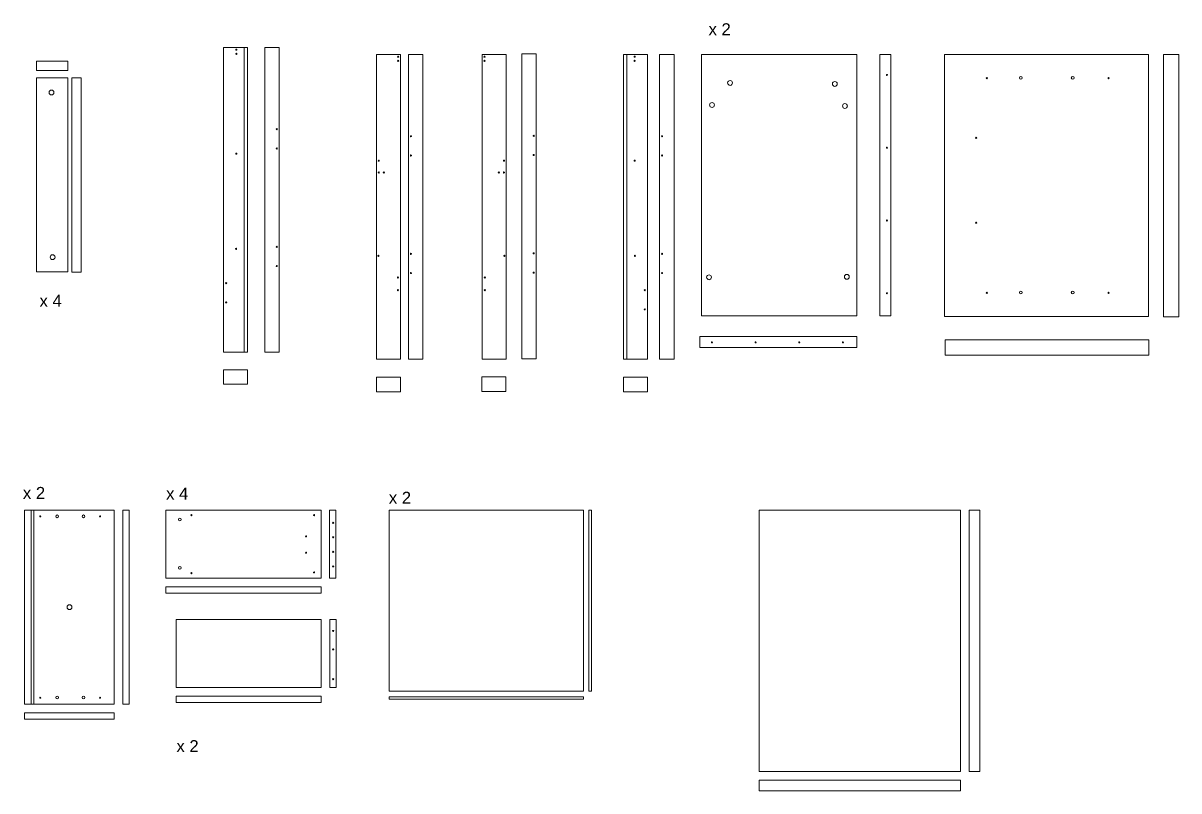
# Model space of a CAD drawing. Header units: centimetres. Extents: x -24360 to -13595, y -748 to 3696.
# Drawn here: x -24360 to -21978, y -658 to 925 of the extents above; entities that cross this region are included whole.
import ezdxf

# ---------------------------------------------------------------- set-up
doc = ezdxf.new("R2010")
doc.units = ezdxf.units.CM
doc.layers.get('0').update_dxf_attribs({"lineweight": 13})
doc.layers.add('A-FURN', color=7, linetype='Continuous', lineweight=18)

# ---------------------------------------------------------------- blocks, each defined once
blk = doc.blocks.new('*U6')
blk.add_circle((0, 0), 1.17)
blk = doc.blocks.new('*U7')
at = {"layer": 'A-FURN', "color": 0, "linetype": 'ByBlock', "lineweight": -2, "transparency": 16777216}
for p in [(0, 0), (90, 0), (180, 0), (270, 0)]:
    blk.add_blockref('*U6', p, dxfattribs=at)
blk = doc.blocks.new('*U8')
blk.add_circle((0, 0), 1.17)
blk = doc.blocks.new('*U9')
at = {"layer": 'A-FURN', "color": 0, "linetype": 'ByBlock', "lineweight": -2, "transparency": 16777216}
for p in [(0, 0), (150, 0), (300, 0), (450, 0)]:
    blk.add_blockref('*U8', p, dxfattribs=at)
blk = doc.blocks.new('*U10')
blk.add_circle((0, 0), 1.17)
blk = doc.blocks.new('*U11')
at = {"layer": 'A-FURN', "color": 0, "linetype": 'ByBlock', "lineweight": -2, "transparency": 16777216}
for p in [(0, 90), (0, 60), (0, 30), (0, 0)]:
    blk.add_blockref('*U10', p, dxfattribs=at)

msp = doc.modelspace()

# ---------------------------------------------------------------- linework, layer by layer
at = {"layer": 'A-FURN'}
for p, q in [((-23947.7, 336.34), (-23947.7, 875.19)), ((-23897.7, 875.19), (-23947.7, 875.19)), ((-23897.7, 875.19), (-23905.09, 875.19)), ((-23905.09, 875.19), (-23905.09, 246.74)), ((-23897.7, 246.74), (-23897.7, 875.19)), ((-23862.34, 246.74), (-23862.34, 875.19)), ((-23832.34, 875.19), (-23862.34, 875.19)), ((-23832.34, 246.74), (-23832.34, 875.19)), ((-23632.28, 321.84), (-23632.28, 860.68)), ((-23582.28, 860.68), (-23632.28, 860.68)), ((-23582.28, 232.23), (-23582.28, 860.68)), ((-23566.27, 232.23), (-23566.27, 860.68)), ((-23566.27, 860.68), (-23536.27, 860.68)), ((-23536.27, 232.23), (-23536.27, 860.68)), ((-23414.4, 232.23), (-23414.4, 860.68)), ((-23414.4, 860.68), (-23364.4, 860.68)), ((-23364.4, 321.84), (-23364.4, 860.68)), ((-23332.68, 233.14), (-23332.68, 861.59)), ((-23302.68, 861.59), (-23332.68, 861.59)), ((-23302.68, 233.14), (-23302.68, 861.59)), ((-23123.13, 232.23), (-23123.13, 860.68)), ((-23123.13, 860.68), (-23073.13, 860.68)), ((-23123.13, 860.68), (-23115.73, 860.68)), ((-23115.73, 860.68), (-23115.73, 232.23)), ((-23073.13, 321.84), (-23073.13, 860.68)), ((-23048.67, 232.23), (-23048.67, 860.68)), ((-23048.67, 860.68), (-23018.67, 860.68)), ((-23018.67, 232.23), (-23018.67, 860.68)), ((-22962.22, 860.68), (-22642.22, 860.68)), ((-22962.22, 321.84), (-22962.22, 860.68)), ((-22642.22, 321.84), (-22642.22, 860.68)), ((-22594.27, 321.84), (-22594.27, 860.49)), ((-22594.27, 860.49), (-22572.04, 860.49)), ((-22572.04, 321.84), (-22572.04, 860.49)), ((-22041.01, 860.68), (-22461.01, 860.68)), ((-22461.01, 320.68), (-22461.01, 860.68)), ((-22041.01, 320.68), (-22041.01, 860.68)), ((-21978.12, 860.31), (-22009.68, 860.31)), ((-22009.68, 860.31), (-22009.68, 319.99)), ((-21978.12, 319.99), (-21978.12, 860.31)), ((-24268.55, 847.04), (-24332.77, 847.04)), ((-24332.77, 827.86), (-24332.77, 847.04)), ((-24268.55, 827.86), (-24268.55, 847.04)), ((-24268.55, 827.86), (-24332.77, 827.86)), ((-24332.77, 412.15), (-24332.77, 812.15)), ((-24268.55, 812.15), (-24332.77, 812.15)), ((-24268.55, 412.15), (-24268.55, 812.15)), ((-24259.77, 412.11), (-24259.77, 812.15)), ((-24259.77, 812.15), (-24240.59, 812.15)), ((-24240.59, 412.11), (-24240.59, 812.15)), ((-24268.55, 412.15), (-24332.77, 412.15)), ((-24259.77, 412.11), (-24240.59, 412.11)), ((-23947.7, 246.74), (-23947.7, 336.34)), ((-23632.28, 232.23), (-23632.28, 321.84)), ((-23364.4, 232.23), (-23364.4, 321.84)), ((-23073.13, 232.23), (-23073.13, 321.84)), ((-22962.22, 321.84), (-22642.22, 321.84)), ((-22572.04, 321.84), (-22594.27, 321.84)), ((-22041.01, 320.68), (-22461.01, 320.68)), ((-21978.12, 319.99), (-22009.68, 319.99)), ((-22965.21, 256.67), (-22965.21, 278.9)), ((-22965.21, 278.9), (-22642.22, 278.9)), ((-22642.22, 278.9), (-22642.22, 256.67)), ((-22040.24, 272.32), (-22460.06, 272.32)), ((-22460.06, 272.32), (-22460.06, 240.77)), ((-22040.24, 240.77), (-22040.24, 272.32)), ((-23897.7, 246.74), (-23947.7, 246.74)), ((-23832.34, 246.74), (-23862.34, 246.74)), ((-22965.21, 256.67), (-22642.22, 256.67)), ((-22040.24, 240.77), (-22460.06, 240.77)), ((-23582.28, 232.23), (-23632.28, 232.23)), ((-23566.27, 232.23), (-23536.27, 232.23)), ((-23414.4, 232.23), (-23364.4, 232.23)), ((-23302.68, 233.14), (-23332.68, 233.14)), ((-23123.13, 232.23), (-23073.13, 232.23)), ((-23048.67, 232.23), (-23018.67, 232.23)), ((-23947.7, 210.77), (-23897.7, 210.77)), ((-23947.7, 180.77), (-23947.7, 210.77)), ((-23897.7, 180.77), (-23897.7, 210.77)), ((-23582.28, 195.11), (-23632.28, 195.11)), ((-23632.28, 165.11), (-23632.28, 195.11)), ((-23582.28, 165.11), (-23582.28, 195.11)), ((-23415.08, 196.01), (-23365.08, 196.01)), ((-23415.08, 166.01), (-23415.08, 196.01)), ((-23365.08, 166.01), (-23365.08, 196.01)), ((-23073.13, 195.11), (-23123.13, 195.11)), ((-23123.13, 165.11), (-23123.13, 195.11)), ((-23073.13, 165.11), (-23073.13, 195.11)), ((-23947.7, 180.77), (-23897.7, 180.77)), ((-23582.28, 165.11), (-23632.28, 165.11)), ((-23415.08, 166.01), (-23365.08, 166.01)), ((-23073.13, 165.11), (-23123.13, 165.11)), ((-24357.28, -478.81), (-24357.28, -78.81)), ((-24357.28, -78.81), (-24172.42, -78.81)), ((-24343.92, -478.81), (-24343.92, -78.81)), ((-24338.53, -478.81), (-24338.53, -78.81)), ((-24172.42, -78.81), (-24172.42, -478.81)), ((-24154.7, -78.81), (-24154.7, -478.81)), ((-24154.7, -78.81), (-24141.6, -78.81)), ((-24141.6, -78.81), (-24141.6, -478.81)), ((-23746.31, -78.81), (-24066.31, -78.81)), ((-24066.31, -78.81), (-24066.31, -219.07)), ((-23746.31, -78.81), (-23746.31, -219.07)), ((-23728.59, -78.81), (-23728.59, -219.07)), ((-23728.59, -78.81), (-23715.49, -78.81)), ((-23715.49, -78.81), (-23715.49, -219.07)), ((-23605.58, -79.09), (-23205.58, -79.09)), ((-23605.58, -79.09), (-23605.58, -451.83)), ((-23205.58, -79.09), (-23205.58, -451.83)), ((-23194.01, -451.71), (-23194.01, -79.08)), ((-23194.01, -79.08), (-23188.62, -79.08)), ((-23188.62, -79.08), (-23188.62, -451.71)), ((-22842.97, -617.66), (-22842.97, -78.81)), ((-22842.97, -78.81), (-22428.19, -78.81)), ((-22428.19, -617.66), (-22428.19, -78.81)), ((-22410.47, -617.66), (-22410.47, -78.81)), ((-22410.47, -78.81), (-22388.24, -78.81)), ((-22388.24, -617.66), (-22388.24, -78.81)), ((-24066.31, -219.07), (-23746.31, -219.07)), ((-24066.31, -236.79), (-23746.31, -236.79)), ((-24066.31, -236.79), (-24066.31, -249.88)), ((-23746.31, -236.79), (-23746.31, -249.88)), ((-23728.59, -219.07), (-23715.49, -219.07)), ((-24066.31, -249.88), (-23746.31, -249.88)), ((-23746.02, -304.36), (-24044.89, -304.36)), ((-24044.89, -304.36), (-24044.89, -444.62)), ((-23746.02, -304.36), (-23746.02, -444.62)), ((-23728.3, -304.36), (-23728.3, -444.62)), ((-23728.3, -304.36), (-23715.2, -304.36)), ((-23715.2, -304.36), (-23715.2, -444.62)), ((-24044.89, -444.62), (-23746.02, -444.62)), ((-23728.3, -444.62), (-23715.2, -444.62)), ((-23605.58, -451.83), (-23205.58, -451.83)), ((-23194.01, -451.71), (-23188.62, -451.71)), ((-24044.89, -462.34), (-23746.02, -462.34)), ((-24044.89, -462.34), (-24044.89, -475.43)), ((-24044.89, -475.43), (-23746.02, -475.43)), ((-23746.02, -462.34), (-23746.02, -475.43)), ((-23605.58, -463.41), (-23205.58, -463.41)), ((-23605.58, -463.41), (-23605.58, -468.8)), ((-23605.58, -468.8), (-23205.58, -468.8)), ((-23205.58, -463.41), (-23205.58, -468.8)), ((-24172.42, -478.81), (-24357.28, -478.81)), ((-24172.42, -496.53), (-24357.28, -496.53)), ((-24357.28, -496.53), (-24357.28, -509.63)), ((-24343.92, -478.81), (-24338.53, -478.81)), ((-24172.42, -496.53), (-24172.42, -509.63)), ((-24172.42, -509.63), (-24357.28, -509.63)), ((-22842.97, -617.66), (-22428.19, -617.66)), ((-22410.47, -617.66), (-22388.24, -617.66)), ((-22842.97, -635.37), (-22428.19, -635.37)), ((-22842.97, -635.37), (-22842.97, -657.6)), ((-22428.19, -635.37), (-22428.19, -657.6)), ((-22842.97, -657.6), (-22428.19, -657.6))]:
    msp.add_line(p, q, dxfattribs=at)
msp.add_lwpolyline([(-24154.7, -478.81), (-24141.6, -478.81)], dxfattribs=at)
for centre, radius in [((-23920.82, 870.5), 1.17), ((-23920.82, 861.86), 1.17), ((-23587.21, 856), 1.17), ((-23587.21, 847.35), 1.17), ((-23409.47, 856), 1.17), ((-23409.47, 847.35), 1.17), ((-23100, 856), 1.17), ((-23100, 847.35), 1.17), ((-22374.01, 811.83), 1.17), ((-22303.64, 812.52), 2.83), ((-22197, 812.52), 2.83), ((-22123.01, 811.83), 1.17), ((-24301.92, 782.16), 5), ((-22903.2, 801.91), 5), ((-22687.19, 799.85), 5), ((-22940.41, 756.48), 5), ((-22666.51, 754.41), 5), ((-23837.63, 706.53), 1.17), ((-23560.98, 692.02), 1.17), ((-23307.97, 692.93), 1.17), ((-23043.38, 692.02), 1.17), ((-23837.63, 666.82), 1.17), ((-22395.84, 688.62), 1.17), ((-23920.93, 656.05), 1.17), ((-23560.98, 652.31), 1.17), ((-23307.97, 653.22), 1.17), ((-23043.38, 652.31), 1.17), ((-23627.35, 641.55), 1.17), ((-23369.33, 641.55), 1.17), ((-23099.89, 641.55), 1.17), ((-23627.35, 617.39), 1.17), ((-23616.9, 617.39), 1.17), ((-23379.78, 617.39), 1.17), ((-23369.33, 617.39), 1.17), ((-22395.84, 513.83), 1.17), ((-23921.48, 459.86), 1.17), ((-23837.63, 464.13), 1.17), ((-24299.67, 442.75), 5), ((-23628.2, 445.35), 1.17), ((-23560.98, 449.62), 1.17), ((-23368.48, 445.35), 1.17), ((-23307.97, 450.53), 1.17), ((-23099.35, 445.35), 1.17), ((-23043.38, 449.62), 1.17), ((-23837.63, 424.42), 1.17), ((-23560.98, 409.91), 1.17), ((-23307.97, 410.82), 1.17), ((-23043.38, 409.91), 1.17), ((-22946.54, 401.27), 5), ((-22662.63, 402.19), 5), ((-23941.73, 389.23), 1.17), ((-23587.86, 400.86), 1.17), ((-23408.82, 400.86), 1.17), ((-23587.86, 374.72), 1.17), ((-23408.82, 374.72), 1.17), ((-23079.1, 374.72), 1.17), ((-22374.01, 369.12), 1.17), ((-22303.64, 369.8), 2.83), ((-22197, 369.8), 2.83), ((-22123.01, 369.12), 1.17), ((-23941.73, 349.51), 1.17), ((-23079.1, 335.01), 1.17), ((-24325.05, -91.69), 1.17), ((-24290.31, -91.61), 2.83), ((-24235.73, -91.61), 2.83), ((-24201.78, -91.69), 1.17), ((-24037.43, -98.02), 2.83), ((-24013.5, -89.05), 1.17), ((-23760.71, -89.05), 1.17), ((-23777.16, -132.81), 1.17), ((-23777.16, -166.52), 1.17), ((-24037.43, -197.52), 2.83), ((-24013.5, -208.73), 1.17), ((-23760.71, -207.23), 1.17), ((-24264.85, -278.81), 5.08), ((-23721.32, -327.92), 1.17), ((-23721.32, -365.89), 1.17), ((-23721.32, -427.14), 1.17), ((-24325.05, -465.6), 1.17), ((-24290.31, -465.24), 2.83), ((-24235.73, -465.24), 2.83), ((-24201.78, -465.6), 1.17)]:
    msp.add_circle(centre, radius, dxfattribs=at)

# ---------------------------------------------------------------- block references
at = {"layer": 'A-FURN', "rotation": 90}
msp.add_blockref('*U9', (-22579.96, 368.34), dxfattribs=at)
at = {"layer": 'A-FURN'}
for name, p in [('*U7', (-22940.64, 267.1)), ('*U11', (-23721.35, -194.86))]:
    msp.add_blockref(name, p, dxfattribs=at)

# ---------------------------------------------------------------- texts
at = {"layer": 'A-FURN', "char_height": 24.5448, "attachment_point": 1}
for s, insert in [('{\\fArial|b0|i0|c0|p34;x 2}', (-22947.51, 924.89)), ('{\\fArial|b0|i0|c0|p34;x 4}', (-24326.53, 365.07)), ('{\\fArial|b0|i0|c0|p34;x 2}', (-24360.78, -31.01)), ('{\\fArial|b0|i0|c0|p34;x 4}', (-24065.67, -32.35)), ('{\\fArial|b0|i0|c0|p34;x 2}', (-23606.53, -40.85)), ('{\\fArial|b0|i0|c0|p34;x 2}', (-24044.32, -552.99))]:
    msp.add_mtext_dynamic_manual_height_columns(s, width=89.7876, gutter_width=12.5, heights=[0], dxfattribs=dict(at, insert=insert))

doc.saveas('drawing.dxf')
